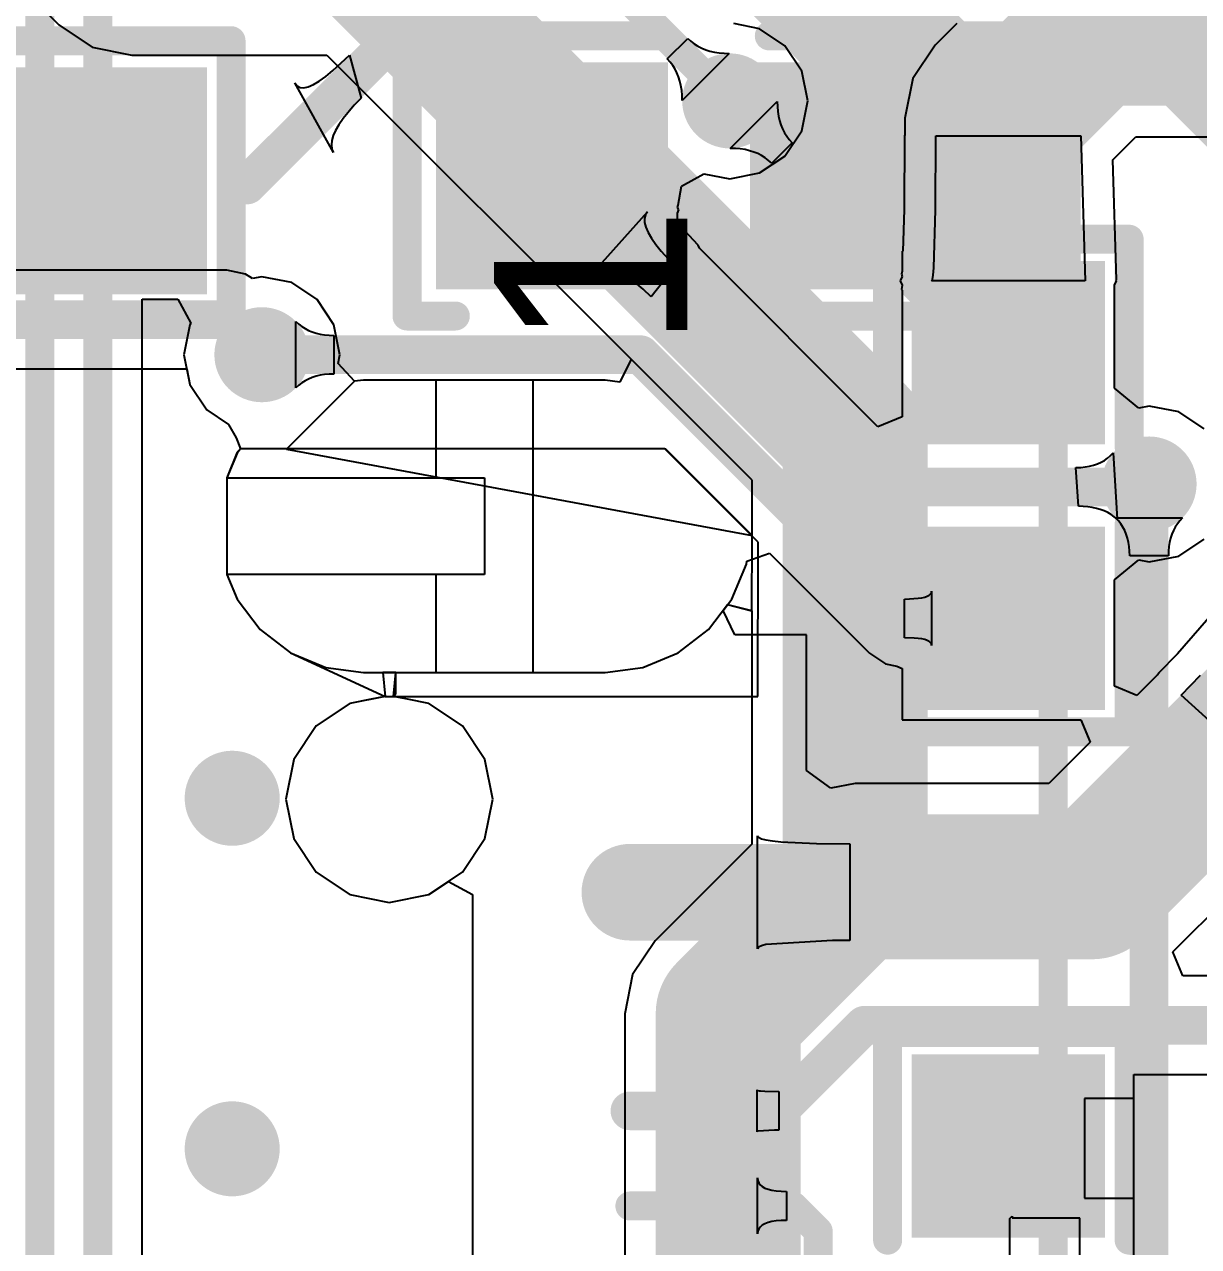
# Model space of a CAD drawing. Header units: millimetres. Extents: x 6.03 to 8.53, y 10.22 to 11.81.
# Drawn here: x 6.5247 to 6.7677, y 10.5953 to 10.8483 of the extents above; entities that cross this region are included whole.
import ezdxf

# ---------------------------------------------------------------- set-up
doc = ezdxf.new("R2010")
doc.units = ezdxf.units.MM
doc.header["$MEASUREMENT"] = 0
for name, color, linetype in [('BottomLayer', 5, 'Continuous'), ('MultiLayer', 9, 'Continuous'), ('TopLayer', 1, 'Continuous'), ('TopOverlay', 2, 'Continuous'), ('TopPaste', 8, 'Continuous'), ('TopSolder', 216, 'Continuous')]:
    doc.layers.add(name, color=color, linetype=linetype)

# ---------------------------------------------------------------- blocks, each defined once
blk = doc.blocks.new('0603_LED_21')
at = {"layer": 'TopLayer'}
for points in [[(-0.0195, 0.02), (-0.0195, -0.02), (0.0195, 0.02), (0.0195, -0.02)], [(-0.0195, -0.045), (-0.0195, -0.085), (0.0195, -0.045), (0.0195, -0.085)]]:
    blk.add_solid(points, dxfattribs=at)
at = {"layer": 'TopOverlay', "const_width": 0.006}
for points in [[(0.029, 0.03), (-0.029, 0.03)], [(-0.029, 0.02), (-0.029, 0.03)], [(0.029, -0.022), (0.029, 0.03)], [(-0.029, -0.094), (-0.029, -0.0456)], [(0.029, -0.094), (0.029, -0.045)], [(0.029, -0.094), (-0.029, -0.094)]]:
    blk.add_lwpolyline(points, dxfattribs=at)
at = {"layer": 'TopOverlay', "const_width": 0.003}
for points in [[(-0.0305, 0.03, 1), (-0.0275, 0.03, 1)], [(-0.0305, 0.03, 1), (-0.0275, 0.03, 1)], [(0.0275, 0.03, 1), (0.0305, 0.03, 1)], [(0.0275, 0.03, 1), (0.0305, 0.03, 1)], [(-0.0305, 0.02, 1), (-0.0275, 0.02, 1)], [(0.0275, -0.022, 1), (0.0305, -0.022, 1)], [(-0.0305, -0.0456, 1), (-0.0275, -0.0456, 1)], [(0.0275, -0.045, 1), (0.0305, -0.045, 1)], [(-0.0305, -0.094, 1), (-0.0275, -0.094, 1)], [(-0.0305, -0.094, 1), (-0.0275, -0.094, 1)], [(0.0275, -0.094, 1), (0.0305, -0.094, 1)], [(0.0275, -0.094, 1), (0.0305, -0.094, 1)]]:
    blk.add_lwpolyline(points, format="xyb", close=True, dxfattribs=at)
at = {"layer": 'TopPaste'}
for points in [[(-0.0195, 0.02), (-0.0195, -0.02), (0.0195, 0.02), (0.0195, -0.02)], [(-0.0195, -0.045), (-0.0195, -0.085), (0.0195, -0.045), (0.0195, -0.085)]]:
    blk.add_solid(points, dxfattribs=at)
at = {"layer": 'TopSolder'}
for points in [[(-0.0235, 0.024), (-0.0235, -0.024), (0.0235, 0.024), (0.0235, -0.024)], [(-0.0235, -0.041), (-0.0235, -0.089), (0.0235, -0.041), (0.0235, -0.089)]]:
    blk.add_solid(points, dxfattribs=at)
at = {"layer": 'TopOverlay'}
blk.add_text('1', height=0.04, dxfattribs=at).set_placement((-0.036, -0.028))
blk = doc.blocks.new('0603_LED_22')
at = {"layer": 'TopLayer'}
for points in [[(-0.0195, 0.02), (-0.0195, -0.02), (0.0195, 0.02), (0.0195, -0.02)], [(-0.0195, -0.045), (-0.0195, -0.085), (0.0195, -0.045), (0.0195, -0.085)]]:
    blk.add_solid(points, dxfattribs=at)
at = {"layer": 'TopOverlay', "const_width": 0.006}
for points in [[(0.029, 0.03), (-0.029, 0.03)], [(-0.029, 0.02), (-0.029, 0.03)], [(0.029, -0.022), (0.029, 0.03)], [(-0.029, -0.094), (-0.029, -0.0456)], [(0.029, -0.094), (0.029, -0.045)], [(0.029, -0.094), (-0.029, -0.094)]]:
    blk.add_lwpolyline(points, dxfattribs=at)
at = {"layer": 'TopOverlay', "const_width": 0.003}
for points in [[(-0.0305, 0.03, 1), (-0.0275, 0.03, 1)], [(-0.0305, 0.03, 1), (-0.0275, 0.03, 1)], [(0.0275, 0.03, 1), (0.0305, 0.03, 1)], [(0.0275, 0.03, 1), (0.0305, 0.03, 1)], [(-0.0305, 0.02, 1), (-0.0275, 0.02, 1)], [(0.0275, -0.022, 1), (0.0305, -0.022, 1)], [(-0.0305, -0.0456, 1), (-0.0275, -0.0456, 1)], [(0.0275, -0.045, 1), (0.0305, -0.045, 1)], [(-0.0305, -0.094, 1), (-0.0275, -0.094, 1)], [(-0.0305, -0.094, 1), (-0.0275, -0.094, 1)], [(0.0275, -0.094, 1), (0.0305, -0.094, 1)], [(0.0275, -0.094, 1), (0.0305, -0.094, 1)]]:
    blk.add_lwpolyline(points, format="xyb", close=True, dxfattribs=at)
at = {"layer": 'TopPaste'}
for points in [[(-0.0195, 0.02), (-0.0195, -0.02), (0.0195, 0.02), (0.0195, -0.02)], [(-0.0195, -0.045), (-0.0195, -0.085), (0.0195, -0.045), (0.0195, -0.085)]]:
    blk.add_solid(points, dxfattribs=at)
at = {"layer": 'TopSolder'}
for points in [[(-0.0235, 0.024), (-0.0235, -0.024), (0.0235, 0.024), (0.0235, -0.024)], [(-0.0235, -0.041), (-0.0235, -0.089), (0.0235, -0.041), (0.0235, -0.089)]]:
    blk.add_solid(points, dxfattribs=at)
at = {"layer": 'TopOverlay'}
blk.add_text('1', height=0.04, dxfattribs=at).set_placement((-0.036, -0.028))
blk = doc.blocks.new('0603_27')
at = {"layer": 'TopLayer'}
for points in [[(-0.0425, -0.016), (-0.0125, -0.016), (-0.0425, 0.016), (-0.0125, 0.016)], [(0.0125, -0.016), (0.0425, -0.016), (0.0125, 0.016), (0.0425, 0.016)]]:
    blk.add_solid(points, dxfattribs=at)
at = {"layer": 'TopOverlay', "const_width": 0.006}
for points in [[(-0.051, -0.025), (-0.051, 0.025)], [(-0.008, 0.025), (-0.051, 0.025)], [(0.051, 0.025), (0.008, 0.025)], [(0.051, -0.025), (0.051, 0.025)], [(-0.008, -0.025), (-0.051, -0.025)], [(0.051, -0.025), (0.008, -0.025)]]:
    blk.add_lwpolyline(points, dxfattribs=at)
at = {"layer": 'TopOverlay', "const_width": 0.003}
for points in [[(-0.0525, 0.025, 1), (-0.0495, 0.025, 1)], [(-0.0525, 0.025, 1), (-0.0495, 0.025, 1)], [(-0.0095, 0.025, 1), (-0.0065, 0.025, 1)], [(0.0065, 0.025, 1), (0.0095, 0.025, 1)], [(0.0495, 0.025, 1), (0.0525, 0.025, 1)], [(0.0495, 0.025, 1), (0.0525, 0.025, 1)], [(-0.0525, -0.025, 1), (-0.0495, -0.025, 1)], [(-0.0525, -0.025, 1), (-0.0495, -0.025, 1)], [(-0.0095, -0.025, 1), (-0.0065, -0.025, 1)], [(0.0065, -0.025, 1), (0.0095, -0.025, 1)], [(0.0495, -0.025, 1), (0.0525, -0.025, 1)], [(0.0495, -0.025, 1), (0.0525, -0.025, 1)]]:
    blk.add_lwpolyline(points, format="xyb", close=True, dxfattribs=at)
at = {"layer": 'TopPaste'}
for points in [[(-0.0425, -0.016), (-0.0125, -0.016), (-0.0425, 0.016), (-0.0125, 0.016)], [(0.0125, -0.016), (0.0425, -0.016), (0.0125, 0.016), (0.0425, 0.016)]]:
    blk.add_solid(points, dxfattribs=at)
at = {"layer": 'TopSolder'}
for points in [[(-0.0465, -0.02), (-0.0085, -0.02), (-0.0465, 0.02), (-0.0085, 0.02)], [(0.0085, -0.02), (0.0465, -0.02), (0.0085, 0.02), (0.0465, 0.02)]]:
    blk.add_solid(points, dxfattribs=at)
blk = doc.blocks.new('0603_31')
at = {"layer": 'TopLayer'}
for points in [[(-0.0425, -0.016), (-0.0125, -0.016), (-0.0425, 0.016), (-0.0125, 0.016)], [(0.0125, -0.016), (0.0425, -0.016), (0.0125, 0.016), (0.0425, 0.016)]]:
    blk.add_solid(points, dxfattribs=at)
at = {"layer": 'TopOverlay', "const_width": 0.006}
for points in [[(-0.051, -0.025), (-0.051, 0.025)], [(-0.008, 0.025), (-0.051, 0.025)], [(0.051, 0.025), (0.008, 0.025)], [(0.051, -0.025), (0.051, 0.025)], [(-0.008, -0.025), (-0.051, -0.025)], [(0.051, -0.025), (0.008, -0.025)]]:
    blk.add_lwpolyline(points, dxfattribs=at)
at = {"layer": 'TopOverlay', "const_width": 0.003}
for points in [[(-0.0525, 0.025, 1), (-0.0495, 0.025, 1)], [(-0.0525, 0.025, 1), (-0.0495, 0.025, 1)], [(-0.0095, 0.025, 1), (-0.0065, 0.025, 1)], [(0.0065, 0.025, 1), (0.0095, 0.025, 1)], [(0.0495, 0.025, 1), (0.0525, 0.025, 1)], [(0.0495, 0.025, 1), (0.0525, 0.025, 1)], [(-0.0525, -0.025, 1), (-0.0495, -0.025, 1)], [(-0.0525, -0.025, 1), (-0.0495, -0.025, 1)], [(-0.0095, -0.025, 1), (-0.0065, -0.025, 1)], [(0.0065, -0.025, 1), (0.0095, -0.025, 1)], [(0.0495, -0.025, 1), (0.0525, -0.025, 1)], [(0.0495, -0.025, 1), (0.0525, -0.025, 1)]]:
    blk.add_lwpolyline(points, format="xyb", close=True, dxfattribs=at)
at = {"layer": 'TopPaste'}
for points in [[(-0.0425, -0.016), (-0.0125, -0.016), (-0.0425, 0.016), (-0.0125, 0.016)], [(0.0125, -0.016), (0.0425, -0.016), (0.0125, 0.016), (0.0425, 0.016)]]:
    blk.add_solid(points, dxfattribs=at)
at = {"layer": 'TopSolder'}
for points in [[(-0.0465, -0.02), (-0.0085, -0.02), (-0.0465, 0.02), (-0.0085, 0.02)], [(0.0085, -0.02), (0.0465, -0.02), (0.0085, 0.02), (0.0465, 0.02)]]:
    blk.add_solid(points, dxfattribs=at)

msp = doc.modelspace()

# ---------------------------------------------------------------- linework, layer by layer
at = {"layer": 'BottomLayer'}
for p, q in [((6.50553, 10.87445), (6.53175, 10.84824)), ((6.53175, 10.84824), (6.53869, 10.84359)), ((6.53869, 10.84359), (6.54689, 10.84197)), ((6.54689, 10.84197), (6.58729, 10.84197)), ((6.58729, 10.84197), (6.65025, 10.77901)), ((6.67077, 10.82264), (6.68051, 10.83238)), ((6.68051, 10.83238), (6.68053, 10.83132)), ((6.68053, 10.83132), (6.68062, 10.8303)), ((6.68062, 10.8303), (6.68077, 10.82932)), ((6.68077, 10.82932), (6.68098, 10.82839)), ((6.68098, 10.82839), (6.68126, 10.82751)), ((6.68126, 10.82751), (6.6816, 10.82668)), ((6.6816, 10.82668), (6.682, 10.82589)), ((6.682, 10.82589), (6.68247, 10.82514)), ((6.6836, 10.8238), (6.67935, 10.81955)), ((6.68247, 10.82514), (6.683, 10.82445)), ((6.683, 10.82445), (6.6836, 10.8238)), ((6.67183, 10.82262), (6.67077, 10.82264)), ((6.67285, 10.82253), (6.67183, 10.82262)), ((6.67383, 10.82238), (6.67285, 10.82253)), ((6.67476, 10.82217), (6.67383, 10.82238)), ((6.67564, 10.82189), (6.67476, 10.82217)), ((6.67647, 10.82155), (6.67564, 10.82189)), ((6.67726, 10.82115), (6.67647, 10.82155)), ((6.678, 10.82068), (6.67726, 10.82115)), ((6.6787, 10.82015), (6.678, 10.82068)), ((6.67935, 10.81955), (6.6787, 10.82015)), ((6.56654, 10.7974), (6.4937, 10.7974)), ((6.57044, 10.79662), (6.56654, 10.7974)), ((6.57185, 10.79568), (6.57044, 10.79662)), ((6.57382, 10.79607), (6.57185, 10.79568)), ((6.58, 10.79484), (6.57382, 10.79607)), ((6.58524, 10.79134), (6.58, 10.79484)), ((6.58874, 10.7861), (6.58524, 10.79134)), ((6.58997, 10.77992), (6.58874, 10.7861)), ((6.5896, 10.77807), (6.58997, 10.77992)), ((6.59302, 10.77442), (6.5896, 10.77807)), ((6.65025, 10.77901), (6.64791, 10.77427)), ((6.65025, 10.77901), (6.64791, 10.77427)), ((6.67532, 10.75393), (6.65025, 10.77901)), ((6.4937, 10.77701), (6.55825, 10.77701)), ((6.55825, 10.77701), (6.5589, 10.77374)), ((6.5589, 10.77374), (6.5624, 10.7685)), ((6.59302, 10.77442), (6.57893, 10.76033)), ((6.59488, 10.77467), (6.59302, 10.77442)), ((6.59488, 10.77467), (6.59302, 10.77442)), ((6.60988, 10.77467), (6.59488, 10.77467)), ((6.60988, 10.77467), (6.59488, 10.77467)), ((6.62988, 10.77467), (6.60988, 10.77467)), ((6.60988, 10.75441), (6.60988, 10.77467)), ((6.64488, 10.77467), (6.62988, 10.77467)), ((6.64488, 10.77467), (6.62988, 10.77467)), ((6.62988, 10.77467), (6.62988, 10.74441)), ((6.64791, 10.77427), (6.64488, 10.77467)), ((6.64791, 10.77427), (6.64488, 10.77467)), ((6.5624, 10.7685), (6.56693, 10.76547)), ((6.56693, 10.76547), (6.56849, 10.76274)), ((6.56849, 10.76274), (6.56936, 10.76043)), ((6.56936, 10.76043), (6.56868, 10.75954)), ((6.56936, 10.76043), (6.56868, 10.75954)), ((6.65747, 10.76033), (6.56936, 10.76043)), ((6.57893, 10.76033), (6.67532, 10.74248)), ((6.67532, 10.74248), (6.65747, 10.76033)), ((6.56868, 10.75954), (6.56655, 10.75441)), ((6.56868, 10.75954), (6.56655, 10.75441)), ((6.56655, 10.75441), (6.56655, 10.73441)), ((6.56655, 10.75441), (6.60988, 10.75441)), ((6.67532, 10.74248), (6.67532, 10.75393)), ((6.75114, 10.74553), (6.75059, 10.74612)), ((6.75059, 10.74612), (6.76437, 10.74612)), ((6.75163, 10.7449), (6.75114, 10.74553)), ((6.75206, 10.74422), (6.75163, 10.7449)), ((6.76333, 10.7449), (6.7629, 10.74422)), ((6.76382, 10.74553), (6.76333, 10.7449)), ((6.76437, 10.74612), (6.76382, 10.74553)), ((6.62988, 10.74441), (6.62988, 10.71415)), ((6.67523, 10.7269), (6.67532, 10.74248)), ((6.75244, 10.7435), (6.75206, 10.74422)), ((6.75276, 10.74274), (6.75244, 10.7435)), ((6.75302, 10.74193), (6.75276, 10.74274)), ((6.7622, 10.74274), (6.76194, 10.74193)), ((6.76252, 10.7435), (6.7622, 10.74274)), ((6.7629, 10.74422), (6.76252, 10.7435)), ((6.75322, 10.74107), (6.75302, 10.74193)), ((6.75336, 10.74018), (6.75322, 10.74107)), ((6.75345, 10.73924), (6.75336, 10.74018)), ((6.7616, 10.74018), (6.76151, 10.73924)), ((6.76174, 10.74107), (6.7616, 10.74018)), ((6.76194, 10.74193), (6.76174, 10.74107)), ((6.75348, 10.73825), (6.75345, 10.73924)), ((6.76148, 10.73825), (6.75348, 10.73825)), ((6.76151, 10.73924), (6.76148, 10.73825)), ((6.56655, 10.73441), (6.56868, 10.72928)), ((6.60988, 10.73441), (6.56655, 10.73441)), ((6.56655, 10.73441), (6.56868, 10.72928)), ((6.60988, 10.71415), (6.60988, 10.73441)), ((6.56868, 10.72928), (6.57348, 10.72301)), ((6.56868, 10.72928), (6.57348, 10.72301)), ((6.66628, 10.72301), (6.67023, 10.72817)), ((6.66628, 10.72301), (6.67023, 10.72817)), ((6.67023, 10.72817), (6.67523, 10.7269)), ((6.67023, 10.72817), (6.67518, 10.72693)), ((6.67518, 10.72693), (6.67523, 10.7269)), ((6.67523, 10.7269), (6.67523, 10.6786)), ((6.57348, 10.72301), (6.57975, 10.7182)), ((6.57348, 10.72301), (6.57975, 10.7182)), ((6.66001, 10.7182), (6.66628, 10.72301)), ((6.66001, 10.7182), (6.66628, 10.72301)), ((6.57975, 10.7182), (6.58705, 10.71518)), ((6.57975, 10.7182), (6.58705, 10.71518)), ((6.65271, 10.71518), (6.66001, 10.7182)), ((6.65271, 10.71518), (6.66001, 10.7182)), ((6.58705, 10.71518), (6.59488, 10.71415)), ((6.58705, 10.71518), (6.59488, 10.71415)), ((6.64488, 10.71415), (6.65271, 10.71518)), ((6.64488, 10.71415), (6.65271, 10.71518)), ((6.59488, 10.71415), (6.60988, 10.71415)), ((6.59488, 10.71415), (6.59883, 10.71415)), ((6.59883, 10.71415), (6.59932, 10.70915)), ((6.60156, 10.71415), (6.59883, 10.71415)), ((6.59883, 10.71415), (6.59932, 10.70915)), ((6.60107, 10.70915), (6.60156, 10.71415)), ((6.60156, 10.70964), (6.60156, 10.71415)), ((6.60156, 10.71415), (6.60988, 10.71415)), ((6.60988, 10.71415), (6.64488, 10.71415)), ((6.62988, 10.71415), (6.64488, 10.71415)), ((6.60107, 10.70915), (6.60156, 10.70964)), ((6.592, 10.70769), (6.58506, 10.70305)), ((6.59642, 10.70857), (6.592, 10.70769)), ((6.59932, 10.70915), (6.59642, 10.70857)), ((6.59932, 10.70915), (6.60107, 10.70915)), ((6.60398, 10.70857), (6.60107, 10.70915)), ((6.60839, 10.70769), (6.60398, 10.70857)), ((6.61534, 10.70305), (6.60839, 10.70769)), ((6.58506, 10.70305), (6.58041, 10.69611)), ((6.61998, 10.69611), (6.61534, 10.70305)), ((6.58041, 10.69611), (6.57878, 10.68791)), ((6.62161, 10.68791), (6.61998, 10.69611)), ((6.57878, 10.68791), (6.58041, 10.67972)), ((6.61998, 10.67972), (6.62161, 10.68791)), ((6.58041, 10.67972), (6.58506, 10.67277)), ((6.61534, 10.67277), (6.61998, 10.67972)), ((6.67523, 10.6786), (6.6552, 10.65857)), ((6.58506, 10.67277), (6.592, 10.66813)), ((6.60839, 10.66813), (6.61534, 10.67277)), ((6.592, 10.66813), (6.6002, 10.6665)), ((6.6002, 10.6665), (6.60839, 10.66813)), ((6.6552, 10.65857), (6.65056, 10.65162)), ((6.65056, 10.65162), (6.64893, 10.64343)), ((6.64893, 10.64343), (6.64893, 10.49297))]:
    msp.add_line(p, q, dxfattribs=at)
for points, const_width in [([(6.59616, 10.86338), (6.69665, 10.76289)], 0.03), ([(6.68356, 10.86338), (6.71803, 10.8289)], 0.03), ([(6.72854, 10.86811), (6.77737, 10.81928)], 0.006), ([(6.71803, 10.8289), (6.72835, 10.8289)], 0.03), ([(6.67067, 10.83248), (6.73762, 10.76553)], 0.006), ([(6.47795, 10.7872), (6.56654, 10.7872)], 0.008), ([(6.56654, 10.7872), (6.57382, 10.77992)], 0.008), ([(6.69665, 10.66973), (6.69665, 10.76289)], 0.03), ([(6.73762, 10.52128), (6.73762, 10.76553)], 0.006), ([(6.75748, 10.52894), (6.75748, 10.75315)], 0.008), ([(6.67034, 10.64343), (6.69665, 10.66973)], 0.03), ([(6.67034, 10.49297), (6.67034, 10.64343)], 0.03)]:
    msp.add_lwpolyline(points, dxfattribs=dict(at, const_width=const_width))
for points, const_width in [([(6.71053, 10.8289, 1), (6.72553, 10.8289, 1)], 0.015), ([(6.71053, 10.8289, 1), (6.72553, 10.8289, 1)], 0.015), ([(6.72085, 10.8289, 1), (6.73585, 10.8289, 1)], 0.015), ([(6.66575, 10.83248, 1), (6.67559, 10.83248, 1)], 0.00984), ([(6.72343, 10.8289, 1), (6.73327, 10.8289, 1)], 0.00984), ([(6.66917, 10.83248, 1), (6.67217, 10.83248, 1)], 0.003), ([(6.56454, 10.7872, 1), (6.56854, 10.7872, 1)], 0.004), ([(6.56454, 10.7872, 1), (6.56854, 10.7872, 1)], 0.004), ([(6.5689, 10.77992, 1), (6.57874, 10.77992, 1)], 0.00984), ([(6.57182, 10.77992, 1), (6.57582, 10.77992, 1)], 0.004), ([(6.68914, 10.76289, 1), (6.70414, 10.76289, 1)], 0.015), ([(6.68914, 10.76289, 1), (6.70414, 10.76289, 1)], 0.015), ([(6.73612, 10.76553, 1), (6.73912, 10.76553, 1)], 0.003), ([(6.73612, 10.76553, 1), (6.73912, 10.76553, 1)], 0.003), ([(6.75256, 10.75315, 1), (6.7624, 10.75315, 1)], 0.00984), ([(6.75548, 10.75315, 1), (6.75948, 10.75315, 1)], 0.004), ([(6.56275, 10.68808, 1), (6.57259, 10.68808, 1)], 0.00984), ([(6.68914, 10.66973, 1), (6.70414, 10.66973, 1)], 0.015), ([(6.68914, 10.66973, 1), (6.70414, 10.66973, 1)], 0.015), ([(6.69074, 10.66973, 1), (6.70255, 10.66973, 1)], 0.01181), ([(6.66284, 10.64343, 1), (6.67784, 10.64343, 1)], 0.015), ([(6.66284, 10.64343, 1), (6.67784, 10.64343, 1)], 0.015), ([(6.56275, 10.61549, 1), (6.57259, 10.61549, 1)], 0.00984)]:
    msp.add_lwpolyline(points, format="xyb", close=True, dxfattribs=dict(at, const_width=const_width))
at = {"layer": 'MultiLayer'}
for points, const_width in [([(6.66575, 10.83248, 1), (6.67559, 10.83248, 1)], 0.00984), ([(6.72343, 10.8289, 1), (6.73327, 10.8289, 1)], 0.00984), ([(6.5689, 10.77992, 1), (6.57874, 10.77992, 1)], 0.00984), ([(6.75256, 10.75315, 1), (6.7624, 10.75315, 1)], 0.00984), ([(6.56275, 10.68808, 1), (6.57259, 10.68808, 1)], 0.00984), ([(6.69074, 10.66973, 1), (6.70255, 10.66973, 1)], 0.01181), ([(6.56275, 10.61549, 1), (6.57259, 10.61549, 1)], 0.00984)]:
    msp.add_lwpolyline(points, format="xyb", close=True, dxfattribs=dict(at, const_width=const_width))
at = {"layer": 'TopLayer'}
for p, q in [((6.67685, 10.8474), (6.67149, 10.84847)), ((6.71768, 10.84851), (6.71321, 10.84404)), ((6.68209, 10.8439), (6.67685, 10.8474)), ((6.65774, 10.84116), (6.66199, 10.84541)), ((6.66199, 10.84541), (6.66264, 10.84481)), ((6.66264, 10.84481), (6.66333, 10.84428)), ((6.66333, 10.84428), (6.66408, 10.84381)), ((6.66408, 10.84381), (6.66487, 10.84341)), ((6.66487, 10.84341), (6.6657, 10.84307)), ((6.68559, 10.83866), (6.68209, 10.8439)), ((6.71321, 10.84404), (6.70856, 10.83709)), ((6.58853, 10.83874), (6.59198, 10.84197)), ((6.59198, 10.84197), (6.5944, 10.83307)), ((6.65834, 10.84051), (6.65774, 10.84116)), ((6.67057, 10.84232), (6.66083, 10.83258)), ((6.6657, 10.84307), (6.66658, 10.84279)), ((6.66658, 10.84279), (6.66751, 10.84258)), ((6.66751, 10.84258), (6.66848, 10.84243)), ((6.66848, 10.84243), (6.6695, 10.84234)), ((6.6695, 10.84234), (6.67057, 10.84232)), ((6.58703, 10.83752), (6.58853, 10.83874)), ((6.65887, 10.83982), (6.65834, 10.84051)), ((6.65934, 10.83907), (6.65887, 10.83982)), ((6.65974, 10.83828), (6.65934, 10.83907)), ((6.66008, 10.83745), (6.65974, 10.83828)), ((6.68682, 10.83248), (6.68559, 10.83866)), ((6.58862, 10.82176), (6.58066, 10.83619)), ((6.58066, 10.83619), (6.58113, 10.8356)), ((6.58342, 10.8354), (6.58448, 10.83585)), ((6.58448, 10.83585), (6.58568, 10.83656)), ((6.58568, 10.83656), (6.58703, 10.83752)), ((6.66036, 10.83657), (6.66008, 10.83745)), ((6.66057, 10.83564), (6.66036, 10.83657)), ((6.70856, 10.83709), (6.70694, 10.8289)), ((6.58113, 10.8356), (6.58175, 10.83528)), ((6.58175, 10.83528), (6.58251, 10.83521)), ((6.58251, 10.83521), (6.58342, 10.8354)), ((6.66072, 10.83466), (6.66057, 10.83564)), ((6.66081, 10.83364), (6.66072, 10.83466)), ((6.66083, 10.83258), (6.66081, 10.83364)), ((6.59294, 10.83156), (6.59062, 10.8288)), ((6.5944, 10.83307), (6.59294, 10.83156)), ((6.68559, 10.8263), (6.68682, 10.83248)), ((6.59062, 10.8288), (6.58975, 10.82754)), ((6.70694, 10.8289), (6.70694, 10.82544)), ((6.58908, 10.82637), (6.5886, 10.82528)), ((6.58975, 10.82754), (6.58908, 10.82637)), ((6.68209, 10.82106), (6.68559, 10.8263)), ((6.58831, 10.82427), (6.58822, 10.82335)), ((6.58822, 10.82335), (6.58832, 10.82251)), ((6.5886, 10.82528), (6.58831, 10.82427)), ((6.70685, 10.82524), (6.70677, 10.81002)), ((6.70694, 10.82544), (6.70685, 10.82524)), ((6.71327, 10.80991), (6.71335, 10.82521)), ((6.71335, 10.82521), (6.74335, 10.82521)), ((6.74335, 10.82521), (6.74423, 10.79521)), ((6.74999, 10.82026), (6.75477, 10.82505)), ((6.75477, 10.82505), (6.79315, 10.82505)), ((6.58832, 10.82251), (6.58862, 10.82176)), ((6.67685, 10.81756), (6.68209, 10.82106)), ((6.75072, 10.7954), (6.74999, 10.82026)), ((6.66068, 10.81481), (6.66528, 10.8174)), ((6.66528, 10.8174), (6.67067, 10.81633)), ((6.67067, 10.81633), (6.67685, 10.81756)), ((6.65996, 10.81091), (6.66068, 10.81481)), ((6.65987, 10.81039), (6.65996, 10.81091)), ((6.64309, 10.79767), (6.65362, 10.80953)), ((6.65321, 10.80888), (6.65302, 10.80813)), ((6.65302, 10.80813), (6.65304, 10.80728)), ((6.65362, 10.80953), (6.65321, 10.80888)), ((6.65986, 10.80921), (6.6601, 10.80991)), ((6.65986, 10.80766), (6.65986, 10.80921)), ((6.6601, 10.80991), (6.65987, 10.81039)), ((6.70677, 10.81002), (6.70652, 10.80133)), ((6.71292, 10.79791), (6.71327, 10.80991)), ((6.65304, 10.80728), (6.65329, 10.80631)), ((6.65329, 10.80631), (6.65376, 10.80523)), ((6.65993, 10.80754), (6.65986, 10.80766)), ((6.66055, 10.80665), (6.65993, 10.80754)), ((6.6614, 10.8056), (6.66055, 10.80665)), ((6.66415, 10.80263), (6.6614, 10.8056)), ((6.65376, 10.80523), (6.65445, 10.80405)), ((6.65445, 10.80405), (6.65536, 10.80275)), ((6.65536, 10.80275), (6.65648, 10.80135)), ((6.65648, 10.80135), (6.6594, 10.79821)), ((6.6644, 10.80197), (6.66415, 10.80263)), ((6.70135, 10.76502), (6.6644, 10.80197)), ((6.70652, 10.80133), (6.70635, 10.80133)), ((6.70635, 10.80133), (6.70635, 10.79735)), ((6.64367, 10.79814), (6.64309, 10.79767)), ((6.64437, 10.79838), (6.64367, 10.79814)), ((6.6452, 10.79838), (6.64437, 10.79838)), ((6.64615, 10.79815), (6.6452, 10.79838)), ((6.64722, 10.79769), (6.64615, 10.79815)), ((6.6594, 10.79821), (6.6544, 10.79189)), ((6.71278, 10.79641), (6.71292, 10.79791)), ((6.64841, 10.797), (6.64722, 10.79769)), ((6.64972, 10.79607), (6.64841, 10.797)), ((6.65272, 10.79352), (6.64972, 10.79607)), ((6.70634, 10.7961), (6.70597, 10.79521)), ((6.70634, 10.79723), (6.70623, 10.79658)), ((6.70623, 10.79658), (6.70634, 10.7961)), ((6.70635, 10.79735), (6.70634, 10.79723)), ((6.71247, 10.79521), (6.71263, 10.79551)), ((6.71263, 10.79551), (6.71278, 10.79641)), ((6.75068, 10.79531), (6.75072, 10.7954)), ((6.75072, 10.79521), (6.75068, 10.79531)), ((6.6544, 10.79189), (6.65272, 10.79352)), ((6.70597, 10.79521), (6.70633, 10.79435)), ((6.70633, 10.79435), (6.70622, 10.79343)), ((6.70622, 10.79343), (6.70635, 10.79327)), ((6.70635, 10.79327), (6.70635, 10.76709)), ((6.74423, 10.79521), (6.71247, 10.79521)), ((6.75035, 10.79431), (6.75072, 10.79521)), ((6.75035, 10.77298), (6.75035, 10.79431)), ((6.54903, 10.42164), (6.54903, 10.79143)), ((6.54903, 10.79143), (6.55644, 10.79143)), ((6.55644, 10.79143), (6.55911, 10.78643)), ((6.5589, 10.7861), (6.55767, 10.77992)), ((6.55911, 10.78643), (6.5589, 10.7861)), ((6.58085, 10.77303), (6.58085, 10.78681)), ((6.58085, 10.78681), (6.58144, 10.78626)), ((6.58144, 10.78626), (6.58207, 10.78577)), ((6.58207, 10.78577), (6.58275, 10.78534)), ((6.58275, 10.78534), (6.58347, 10.78496)), ((6.58347, 10.78496), (6.58423, 10.78464)), ((6.58423, 10.78464), (6.58504, 10.78438)), ((6.58504, 10.78438), (6.58589, 10.78418)), ((6.58589, 10.78418), (6.58679, 10.78404)), ((6.58679, 10.78404), (6.58773, 10.78395)), ((6.58773, 10.78395), (6.58872, 10.78392)), ((6.58872, 10.78392), (6.58872, 10.77592)), ((6.55767, 10.77992), (6.5589, 10.77374)), ((6.58423, 10.7752), (6.58347, 10.77488)), ((6.58504, 10.77546), (6.58423, 10.7752)), ((6.58589, 10.77566), (6.58504, 10.77546)), ((6.58679, 10.77581), (6.58589, 10.77566)), ((6.58773, 10.77589), (6.58679, 10.77581)), ((6.58872, 10.77592), (6.58773, 10.77589)), ((6.5589, 10.77374), (6.5624, 10.7685)), ((6.58144, 10.77358), (6.58085, 10.77303)), ((6.58207, 10.77407), (6.58144, 10.77358)), ((6.58275, 10.77451), (6.58207, 10.77407)), ((6.58347, 10.77488), (6.58275, 10.77451)), ((6.75535, 10.76888), (6.75035, 10.77298)), ((6.5624, 10.7685), (6.56693, 10.76547)), ((6.75748, 10.7693), (6.75535, 10.76888)), ((6.76366, 10.76807), (6.75748, 10.7693)), ((6.7689, 10.76457), (6.76366, 10.76807)), ((6.56693, 10.76547), (6.56849, 10.76274)), ((6.70635, 10.76709), (6.70135, 10.76502)), ((6.56849, 10.76274), (6.56936, 10.76043)), ((6.56936, 10.76043), (6.56868, 10.75975)), ((6.56936, 10.76043), (6.56868, 10.75954)), ((6.65723, 10.76043), (6.56936, 10.76043)), ((6.67654, 10.74112), (6.65723, 10.76043)), ((6.56868, 10.75975), (6.56655, 10.75441)), ((6.56868, 10.75954), (6.56655, 10.75441)), ((6.746, 10.75704), (6.7468, 10.75731)), ((6.7468, 10.75731), (6.74754, 10.75765)), ((6.74754, 10.75765), (6.74824, 10.75804)), ((6.74824, 10.75804), (6.74889, 10.7585)), ((6.74889, 10.7585), (6.74949, 10.75902)), ((6.74949, 10.75902), (6.75004, 10.7596)), ((6.75004, 10.7596), (6.75089, 10.74584)), ((6.74234, 10.75655), (6.74333, 10.75658)), ((6.74287, 10.74855), (6.74234, 10.75655)), ((6.74333, 10.75658), (6.74427, 10.75667)), ((6.74427, 10.75667), (6.74516, 10.75682)), ((6.74516, 10.75682), (6.746, 10.75704)), ((6.56655, 10.75441), (6.56655, 10.73441)), ((6.56655, 10.75441), (6.61988, 10.75441)), ((6.61988, 10.75441), (6.61988, 10.73441)), ((6.74386, 10.74852), (6.74287, 10.74855)), ((6.7448, 10.74844), (6.74386, 10.74852)), ((6.7457, 10.7483), (6.7448, 10.74844)), ((6.74656, 10.74811), (6.7457, 10.7483)), ((6.74738, 10.74787), (6.74656, 10.74811)), ((6.74817, 10.74757), (6.74738, 10.74787)), ((6.74891, 10.74722), (6.74817, 10.74757)), ((6.74961, 10.74682), (6.74891, 10.74722)), ((6.75027, 10.74636), (6.74961, 10.74682)), ((6.75089, 10.74584), (6.75027, 10.74636)), ((6.67646, 10.70915), (6.67654, 10.74112)), ((6.76366, 10.73823), (6.7689, 10.74173)), ((6.67411, 10.73658), (6.67419, 10.7372)), ((6.67419, 10.7372), (6.67893, 10.73881)), ((6.67893, 10.73881), (6.69961, 10.71812)), ((6.75035, 10.73332), (6.75535, 10.73742)), ((6.75535, 10.73742), (6.75748, 10.737)), ((6.75748, 10.737), (6.76366, 10.73823)), ((6.67109, 10.72928), (6.67411, 10.73658)), ((6.56655, 10.73441), (6.56868, 10.72928)), ((6.61988, 10.73441), (6.56655, 10.73441)), ((6.56655, 10.73441), (6.56868, 10.72928)), ((6.75035, 10.71129), (6.75035, 10.73332)), ((6.70789, 10.72935), (6.7097, 10.72948)), ((6.7097, 10.72948), (6.71043, 10.72959)), ((6.71043, 10.72959), (6.71106, 10.72974)), ((6.71106, 10.72974), (6.71156, 10.72992)), ((6.71156, 10.72992), (6.71196, 10.73014)), ((6.71196, 10.73014), (6.71224, 10.73038)), ((6.71224, 10.73038), (6.71241, 10.73066)), ((6.71241, 10.73066), (6.71247, 10.73098)), ((6.71247, 10.73098), (6.71247, 10.71968)), ((6.56868, 10.72928), (6.57348, 10.72301)), ((6.56868, 10.72928), (6.57348, 10.72301)), ((6.66928, 10.72693), (6.67109, 10.72928)), ((6.67175, 10.72193), (6.66928, 10.72693)), ((6.70682, 10.72933), (6.70789, 10.72935)), ((6.70682, 10.72133), (6.70682, 10.72933)), ((6.77258, 10.72859), (6.76334, 10.71796)), ((6.57348, 10.72301), (6.57975, 10.7182)), ((6.57348, 10.72301), (6.57975, 10.7182)), ((6.68657, 10.72193), (6.67175, 10.72193)), ((6.68657, 10.69382), (6.68657, 10.72193)), ((6.70885, 10.72126), (6.70682, 10.72133)), ((6.7097, 10.72118), (6.70885, 10.72126)), ((6.71043, 10.72107), (6.7097, 10.72118)), ((6.71106, 10.72092), (6.71043, 10.72107)), ((6.71156, 10.72074), (6.71106, 10.72092)), ((6.71196, 10.72052), (6.71156, 10.72074)), ((6.71224, 10.72028), (6.71196, 10.72052)), ((6.71241, 10.72), (6.71224, 10.72028)), ((6.71247, 10.71968), (6.71241, 10.72)), ((6.57975, 10.7182), (6.59932, 10.70915)), ((6.57975, 10.7182), (6.58705, 10.71518)), ((6.69961, 10.71812), (6.70292, 10.71591)), ((6.76334, 10.71796), (6.75944, 10.71397)), ((6.58705, 10.71518), (6.59488, 10.71415)), ((6.70292, 10.71591), (6.70528, 10.71544)), ((6.70528, 10.71544), (6.70635, 10.71496)), ((6.70635, 10.71496), (6.70635, 10.70433)), ((6.59488, 10.71415), (6.59883, 10.71415)), ((6.59883, 10.71415), (6.59932, 10.70915)), ((6.75922, 10.71364), (6.75497, 10.70938)), ((6.75928, 10.71381), (6.75922, 10.71364)), ((6.7594, 10.71386), (6.75928, 10.71381)), ((6.75944, 10.71397), (6.7594, 10.71386)), ((6.76409, 10.70943), (6.76812, 10.71356)), ((6.75497, 10.70938), (6.75035, 10.71129)), ((6.7863, 10.68922), (6.76409, 10.70943)), ((6.592, 10.70769), (6.58506, 10.70305)), ((6.59932, 10.70915), (6.592, 10.70769)), ((6.59932, 10.70915), (6.67646, 10.70915)), ((6.70635, 10.70433), (6.74338, 10.70433)), ((6.74338, 10.70433), (6.7453, 10.69971)), ((6.58506, 10.70305), (6.58041, 10.69611)), ((6.7453, 10.69971), (6.73673, 10.69115)), ((6.58041, 10.69611), (6.57878, 10.68791)), ((6.69157, 10.69014), (6.68657, 10.69382)), ((6.69665, 10.69115), (6.69157, 10.69014)), ((6.73673, 10.69115), (6.69665, 10.69115)), ((6.57878, 10.68791), (6.58041, 10.67972)), ((6.76243, 10.65628), (6.79059, 10.68445)), ((6.58041, 10.67972), (6.58506, 10.67277)), ((6.67645, 10.65693), (6.67645, 10.68031)), ((6.67645, 10.68031), (6.67664, 10.67999)), ((6.67664, 10.67999), (6.67722, 10.6797)), ((6.67722, 10.6797), (6.67817, 10.67945)), ((6.67817, 10.67945), (6.67951, 10.67923)), ((6.67951, 10.67923), (6.68122, 10.67904)), ((6.68122, 10.67904), (6.68866, 10.67869)), ((6.68866, 10.67869), (6.69553, 10.67862)), ((6.69553, 10.67862), (6.69553, 10.65862)), ((6.58506, 10.67277), (6.592, 10.66813)), ((6.60839, 10.66813), (6.61242, 10.67083)), ((6.61242, 10.67083), (6.61742, 10.66815)), ((6.592, 10.66813), (6.6002, 10.6665)), ((6.6002, 10.6665), (6.60839, 10.66813)), ((6.61742, 10.66815), (6.61742, 10.65081)), ((6.69191, 10.6586), (6.67817, 10.65779)), ((6.69553, 10.65862), (6.69191, 10.6586)), ((6.67664, 10.65725), (6.67645, 10.65693)), ((6.67722, 10.65754), (6.67664, 10.65725)), ((6.67817, 10.65779), (6.67722, 10.65754)), ((6.7645, 10.65128), (6.76243, 10.65628)), ((6.77786, 10.65128), (6.7645, 10.65128)), ((6.61742, 10.65081), (6.61742, 10.65081)), ((6.61742, 10.65081), (6.61742, 10.63113)), ((6.61742, 10.63113), (6.61742, 10.59084)), ((6.75435, 10.59108), (6.75435, 10.63089)), ((6.75435, 10.63089), (6.77363, 10.63089)), ((6.67633, 10.619), (6.67633, 10.62769)), ((6.67633, 10.62769), (6.67638, 10.62763)), ((6.67638, 10.62763), (6.67651, 10.62757)), ((6.67651, 10.62757), (6.67674, 10.62752)), ((6.67674, 10.62752), (6.67705, 10.62747)), ((6.67705, 10.62747), (6.67794, 10.6274)), ((6.67794, 10.6274), (6.6808, 10.62735)), ((6.6808, 10.62735), (6.6808, 10.61935)), ((6.75435, 10.62591), (6.74409, 10.62591)), ((6.74409, 10.62591), (6.74409, 10.60529)), ((6.75435, 10.60529), (6.75435, 10.62591)), ((6.67638, 10.61907), (6.67633, 10.619)), ((6.67651, 10.61912), (6.67638, 10.61907)), ((6.67995, 10.61934), (6.67651, 10.61912)), ((6.6808, 10.61935), (6.67995, 10.61934)), ((6.67645, 10.59788), (6.67645, 10.60945)), ((6.67645, 10.60945), (6.67651, 10.60892)), ((6.67651, 10.60892), (6.67669, 10.60844)), ((6.67669, 10.60844), (6.67699, 10.60803)), ((6.67699, 10.60803), (6.67741, 10.60766)), ((6.67741, 10.60766), (6.67795, 10.60736)), ((6.67795, 10.60736), (6.67861, 10.60711)), ((6.67861, 10.60711), (6.67939, 10.60691)), ((6.67939, 10.60691), (6.68029, 10.60677)), ((6.68029, 10.60677), (6.68131, 10.60669)), ((6.68131, 10.60669), (6.68245, 10.60666)), ((6.68245, 10.60666), (6.68245, 10.60066)), ((6.74409, 10.60529), (6.75435, 10.60529)), ((6.67939, 10.60041), (6.67861, 10.60022)), ((6.68029, 10.60055), (6.67939, 10.60041)), ((6.68131, 10.60063), (6.68029, 10.60055)), ((6.68245, 10.60066), (6.68131, 10.60063)), ((6.72863, 10.60107), (6.72913, 10.60157)), ((6.72863, 10.59108), (6.72863, 10.60107)), ((6.72913, 10.60157), (6.72913, 10.60118)), ((6.72913, 10.60118), (6.74311, 10.60118)), ((6.74311, 10.60118), (6.74309, 10.60116)), ((6.74309, 10.60116), (6.74309, 10.5911)), ((6.67651, 10.59841), (6.67645, 10.59788)), ((6.67669, 10.59888), (6.67651, 10.59841)), ((6.67699, 10.5993), (6.67669, 10.59888)), ((6.67741, 10.59966), (6.67699, 10.5993)), ((6.67795, 10.59997), (6.67741, 10.59966)), ((6.67861, 10.60022), (6.67795, 10.59997))]:
    msp.add_line(p, q, dxfattribs=at)
for points, const_width in [([(6.52786, 10.41287), (6.52786, 11.10069)], 0.006), ([(6.53986, 10.41784), (6.53986, 11.09572)], 0.006), ([(6.57073, 10.81506), (6.63589, 10.88022)], 0.008), ([(6.72835, 10.8289), (6.7459, 10.84646)], 0.03), ([(6.7459, 10.84646), (6.92361, 10.84646)], 0.03), ([(6.64889, 10.85426), (6.67067, 10.83248)], 0.006), ([(6.72835, 10.78033), (6.72835, 10.8289)], 0.03), ([(6.63386, 10.81693), (6.63502, 10.81693)], 0.008), ([(6.63502, 10.81693), (6.6994, 10.75255)], 0.008), ([(6.57382, 10.77992), (6.65223, 10.77992)], 0.008), ([(6.65223, 10.77992), (6.70682, 10.72533)], 0.008), ([(6.6994, 10.75255), (6.75748, 10.75255)], 0.008), ([(6.7456, 10.66973), (6.80118, 10.72531)], 0.03), ([(6.70682, 10.72533), (6.72835, 10.72533)], 0.008), ([(6.69665, 10.66973), (6.7456, 10.66973)], 0.03), ([(6.65, 10.66862), (6.69553, 10.66862)], 0.02), ([(6.6808, 10.62335), (6.69854, 10.64108)], 0.008), ([(6.69854, 10.64108), (6.77786, 10.64108)], 0.008), ([(6.65, 10.62335), (6.6808, 10.62335)], 0.008), ([(6.65, 10.60366), (6.68374, 10.60366)], 0.006), ([(6.68374, 10.60366), (6.68898, 10.59843)], 0.006), ([(6.68898, 10.5689), (6.68898, 10.59843)], 0.006)]:
    msp.add_lwpolyline(points, dxfattribs=dict(at, const_width=const_width))
for points, const_width in [([(6.7384, 10.84646, 1), (6.7534, 10.84646, 1)], 0.015), ([(6.7384, 10.84646, 1), (6.7534, 10.84646, 1)], 0.015), ([(6.72085, 10.8289, 1), (6.73585, 10.8289, 1)], 0.015), ([(6.72085, 10.8289, 1), (6.73585, 10.8289, 1)], 0.015), ([(6.66575, 10.83248, 1), (6.67559, 10.83248, 1)], 0.00984), ([(6.72343, 10.8289, 1), (6.73327, 10.8289, 1)], 0.00984), ([(6.66917, 10.83248, 1), (6.67217, 10.83248, 1)], 0.003), ([(6.63186, 10.81693, 1), (6.63586, 10.81693, 1)], 0.004), ([(6.63302, 10.81693, 1), (6.63702, 10.81693, 1)], 0.004), ([(6.63302, 10.81693, 1), (6.63702, 10.81693, 1)], 0.004), ([(6.56873, 10.81506, 1), (6.57273, 10.81506, 1)], 0.004), ([(6.72085, 10.78033, 1), (6.73585, 10.78033, 1)], 0.015), ([(6.5689, 10.77992, 1), (6.57874, 10.77992, 1)], 0.00984), ([(6.57182, 10.77992, 1), (6.57582, 10.77992, 1)], 0.004), ([(6.65023, 10.77992, 1), (6.65423, 10.77992, 1)], 0.004), ([(6.65023, 10.77992, 1), (6.65423, 10.77992, 1)], 0.004), ([(6.75256, 10.75315, 1), (6.7624, 10.75315, 1)], 0.00984), ([(6.6974, 10.75255, 1), (6.7014, 10.75255, 1)], 0.004), ([(6.6974, 10.75255, 1), (6.7014, 10.75255, 1)], 0.004), ([(6.75548, 10.75255, 1), (6.75948, 10.75255, 1)], 0.004), ([(6.70482, 10.72533, 1), (6.70882, 10.72533, 1)], 0.004), ([(6.70482, 10.72533, 1), (6.70882, 10.72533, 1)], 0.004), ([(6.72635, 10.72533, 1), (6.73035, 10.72533, 1)], 0.004), ([(6.56275, 10.68808, 1), (6.57259, 10.68808, 1)], 0.00984), ([(6.68914, 10.66973, 1), (6.70414, 10.66973, 1)], 0.015), ([(6.7381, 10.66973, 1), (6.7531, 10.66973, 1)], 0.015), ([(6.7381, 10.66973, 1), (6.7531, 10.66973, 1)], 0.015), ([(6.69074, 10.66973, 1), (6.70255, 10.66973, 1)], 0.01181), ([(6.645, 10.66862, 1), (6.655, 10.66862, 1)], 0.01), ([(6.69053, 10.66862, 1), (6.70053, 10.66862, 1)], 0.01), ([(6.69654, 10.64108, 1), (6.70054, 10.64108, 1)], 0.004), ([(6.69654, 10.64108, 1), (6.70054, 10.64108, 1)], 0.004), ([(6.648, 10.62335, 1), (6.652, 10.62335, 1)], 0.004), ([(6.6788, 10.62335, 1), (6.6828, 10.62335, 1)], 0.004), ([(6.6788, 10.62335, 1), (6.6828, 10.62335, 1)], 0.004), ([(6.56275, 10.61549, 1), (6.57259, 10.61549, 1)], 0.00984), ([(6.6485, 10.60366, 1), (6.6515, 10.60366, 1)], 0.003), ([(6.68224, 10.60366, 1), (6.68524, 10.60366, 1)], 0.003), ([(6.68224, 10.60366, 1), (6.68524, 10.60366, 1)], 0.003), ([(6.68748, 10.59843, 1), (6.69048, 10.59843, 1)], 0.003), ([(6.68748, 10.59843, 1), (6.69048, 10.59843, 1)], 0.003)]:
    msp.add_lwpolyline(points, format="xyb", close=True, dxfattribs=dict(at, const_width=const_width))

# ---------------------------------------------------------------- block references
at = {"rotation": 90}
for name, p in [('0603_LED_22', (6.63386, 10.81693)), ('0603_LED_21', (6.47343, 10.81594)), ('0603_31', (6.72835, 10.75283)), ('0603_27', (6.72835, 10.58858))]:
    msp.add_blockref(name, p, dxfattribs=at)

doc.saveas('drawing.dxf')
